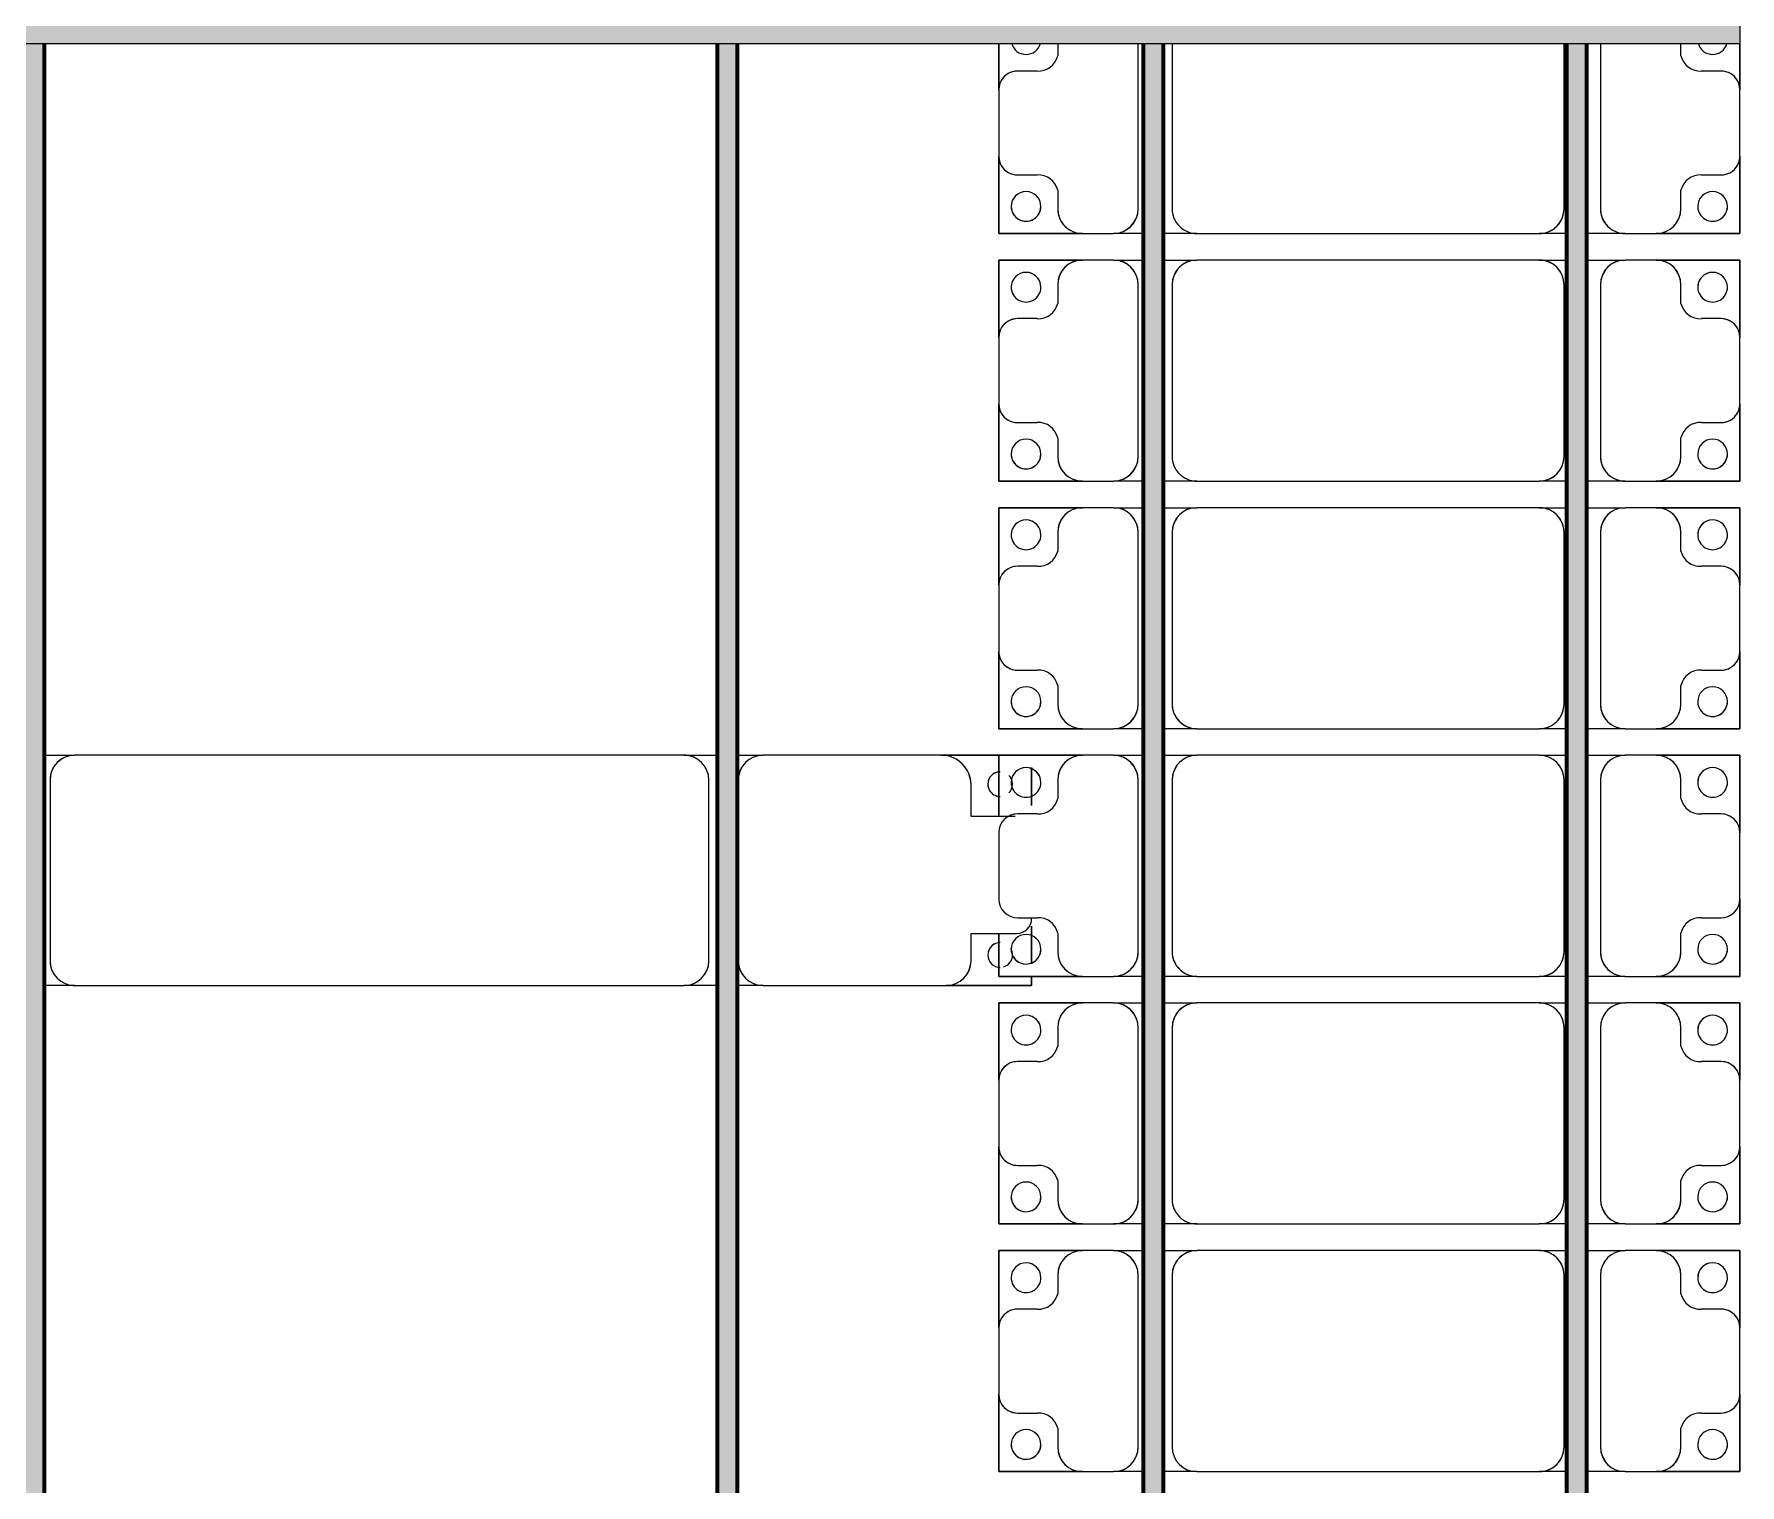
# Model space of a CAD drawing. Header units: millimetres. Extents: x -268744 to 115753, y -96240 to -10461.
# Drawn here: x 31470 to 34914, y -55556 to -52627 of the extents above; entities that cross this region are included whole.
import ezdxf

# ---------------------------------------------------------------- set-up
doc = ezdxf.new("R2010")
doc.units = ezdxf.units.MM
doc.layers.add('A-GENM', color=13, linetype='Continuous', lineweight=9)
doc.layers.add('S-BEAM', color=12, linetype='Continuous', lineweight=9)

# ---------------------------------------------------------------- blocks, each defined once
blk = doc.blocks.new('Dầm C52 - Hộp 40x60-V24-KHUNG KẾT CẤU BÈ PIN 1')
at = {"layer": 'S-BEAM', "lineweight": 25}
blk.add_hatch(color=4, dxfattribs=at).paths.add_polyline_path([(-145811, -20), (145811, -20), (145811, 20), (-145811, 20)])
at = {"layer": 'S-BEAM', "color": 4, "lineweight": 25}
for p, q in [((145811, 20), (145811, -20)), ((145811, -20), (-145811, -20))]:
    blk.add_line(p, q, dxfattribs=at)
blk = doc.blocks.new('Dai phaodi lai - DẢI PHAO ĐI LẠI-V77-KHUNG KẾT CẤU BÈ PIN 1')
at = {"layer": 'A-GENM', "color": 7}
for p, q in [((32340.1, 748.4), (32433.1, 748.4)), ((32433.1, 748.4), (32340.1, 748.4)), ((32566.9, 748.4), (32433.1, 748.4)), ((32566.9, 748.4), (32723.2, 748.4)), ((32723.2, 748.4), (32566.9, 748.4)), ((32723.2, 748.4), (32723.2, 579.3)), ((32723.2, 579.3), (32723.2, 748.4)), ((32776.8, 748.4), (32933.1, 748.4)), ((32776.8, 579.3), (32776.8, 748.4)), ((32776.8, 748.4), (32776.8, 579.3)), ((32933.1, 748.4), (32776.8, 748.4)), ((33066.9, 748.4), (32933.1, 748.4)), ((33066.9, 748.4), (33223.2, 748.4)), ((33223.2, 748.4), (33066.9, 748.4)), ((33223.2, 748.4), (33223.2, 579.3)), ((33223.2, 579.3), (33223.2, 748.4)), ((33276.8, 748.4), (33433.1, 748.4)), ((33276.8, 579.3), (33276.8, 748.4)), ((33276.8, 748.4), (33276.8, 579.3)), ((33433.1, 748.4), (33276.8, 748.4)), ((33566.9, 748.4), (33433.1, 748.4)), ((33566.9, 748.4), (33723.2, 748.4)), ((33723.1, 748.4), (33566.9, 748.4)), ((33723.2, 748.4), (33723.2, 579.3)), ((33723.2, 579.3), (33723.2, 748.4)), ((33776.8, 748.4), (33933.1, 748.4)), ((33776.8, 579.3), (33776.8, 748.4)), ((33776.8, 748.4), (33776.8, 579.3)), ((33933.1, 748.4), (33776.8, 748.4)), ((34066.9, 748.4), (33933.1, 748.4)), ((34066.9, 748.4), (34223.2, 748.4)), ((34223.2, 748.4), (34066.9, 748.4)), ((34223.2, 748.4), (34223.2, 579.3)), ((34223.2, 579.3), (34223.2, 748.4)), ((34276.8, 748.4), (34433.1, 748.4)), ((34276.8, 579.3), (34276.8, 748.4)), ((34276.8, 748.4), (34276.8, 579.3)), ((34433.1, 748.4), (34276.8, 748.4)), ((34566.9, 748.4), (34433.1, 748.4)), ((34566.9, 748.4), (34723.2, 748.4)), ((34723.2, 748.4), (34566.9, 748.4)), ((34723.2, 748.4), (34723.2, 579.3)), ((34723.2, 579.3), (34723.2, 748.4)), ((34776.8, 748.4), (34933.1, 748.4)), ((34776.8, 579.3), (34776.8, 748.4)), ((34776.8, 748.4), (34776.8, 579.3)), ((34933.1, 748.4), (34776.8, 748.4)), ((35066.9, 748.4), (34933.1, 748.4)), ((35066.9, 748.4), (35223.2, 748.4)), ((35223.2, 748.4), (35066.9, 748.4)), ((35223.2, 748.4), (35223.2, 579.3)), ((35223.2, 579.3), (35223.2, 748.4)), ((32395.1, 710.4), (32395.1, 670.7)), ((32604.9, 670.7), (32604.9, 710.4)), ((32895.1, 710.4), (32895.1, 670.7)), ((33104.9, 670.7), (33104.9, 710.4)), ((33395.1, 710.4), (33395.1, 670.7)), ((33604.9, 670.7), (33604.9, 710.4)), ((33895.1, 710.4), (33895.1, 670.7)), ((34104.9, 670.7), (34104.9, 710.4)), ((34395.1, 710.4), (34395.1, 670.7)), ((34604.9, 670.7), (34604.9, 710.4)), ((34895.1, 710.4), (34895.1, 670.7)), ((35104.9, 670.7), (35104.9, 710.4)), ((32364.3, 629.3), (32340.1, 629.3)), ((32673.2, 629.3), (32635.7, 629.3)), ((32864.3, 629.3), (32826.8, 629.3)), ((33173.2, 629.3), (33135.7, 629.3)), ((33364.3, 629.3), (33326.8, 629.3)), ((33673.2, 629.3), (33635.7, 629.3)), ((33864.3, 629.3), (33826.8, 629.3)), ((34173.2, 629.3), (34135.7, 629.3)), ((34364.3, 629.3), (34326.8, 629.3)), ((34673.2, 629.3), (34635.7, 629.3)), ((34864.3, 629.3), (34826.8, 629.3)), ((35173.2, 629.3), (35135.7, 629.3)), ((32723.2, 516.7), (32723.2, 579.3)), ((32776.8, 579.3), (32776.8, 516.7)), ((33223.2, 516.7), (33223.2, 579.3)), ((33276.8, 579.3), (33276.8, 516.7)), ((33723.2, 516.7), (33723.2, 579.3)), ((33776.8, 579.3), (33776.8, 516.7)), ((34223.2, 516.7), (34223.2, 579.3)), ((34276.8, 579.3), (34276.8, 516.7)), ((34723.2, 516.7), (34723.2, 579.3)), ((34776.8, 579.3), (34776.8, 516.7)), ((35223.2, 516.7), (35223.2, 579.3)), ((32723.2, 516.7), (32723.2, 438.7)), ((32723.2, 516.7), (32723.2, 438.7)), ((32776.8, 438.7), (32776.8, 516.7)), ((32776.8, 438.7), (32776.8, 516.7)), ((33223.2, 516.7), (33223.2, 438.7)), ((33223.2, 516.7), (33223.2, 438.7)), ((33276.8, 438.7), (33276.8, 516.7)), ((33276.8, 438.7), (33276.8, 516.7)), ((33723.2, 516.7), (33723.2, 438.7)), ((33723.2, 516.7), (33723.2, 438.7)), ((33776.8, 438.7), (33776.8, 516.7)), ((33776.8, 438.7), (33776.8, 516.7)), ((34223.2, 516.7), (34223.2, 438.7)), ((34223.2, 516.7), (34223.2, 438.7)), ((34276.8, 438.7), (34276.8, 516.7)), ((34276.8, 438.7), (34276.8, 516.7)), ((34723.2, 516.7), (34723.2, 438.7)), ((34723.2, 516.7), (34723.2, 438.7)), ((34776.8, 438.7), (34776.8, 516.7)), ((34776.8, 438.7), (34776.8, 516.7)), ((35223.2, 516.7), (35223.2, 438.7)), ((35223.2, 516.7), (35223.2, 438.7)), ((32340.1, 466.7), (32673.2, 466.7)), ((32826.8, 466.7), (33173.2, 466.7)), ((33326.8, 466.7), (33673.2, 466.7)), ((33826.8, 466.7), (34173.2, 466.7)), ((34326.8, 466.7), (34673.2, 466.7)), ((34826.8, 466.7), (35173.2, 466.7)), ((32673.2, 393.3), (32340.1, 393.3)), ((32723.2, 398.7), (32723.2, 343.3)), ((32723.2, 398.7), (32723.2, 343.3)), ((32776.8, 343.3), (32776.8, 398.7)), ((32776.8, 343.3), (32776.8, 398.7)), ((33173.2, 393.3), (32826.8, 393.3)), ((33223.2, 398.7), (33223.2, 343.3)), ((33223.2, 398.7), (33223.2, 343.3)), ((33276.8, 343.3), (33276.8, 398.7)), ((33276.8, 343.3), (33276.8, 398.7)), ((33673.2, 393.3), (33326.8, 393.3)), ((33723.2, 398.7), (33723.2, 343.3)), ((33723.2, 398.7), (33723.2, 343.3)), ((33776.8, 343.3), (33776.8, 398.7)), ((33776.8, 343.3), (33776.8, 398.7)), ((34173.2, 393.3), (33826.8, 393.3)), ((34223.2, 398.7), (34223.2, 343.3)), ((34223.2, 398.7), (34223.2, 343.3)), ((34276.8, 343.3), (34276.8, 398.7)), ((34276.8, 343.3), (34276.8, 398.7)), ((34673.2, 393.3), (34326.8, 393.3)), ((34723.2, 398.7), (34723.2, 343.3)), ((34723.2, 398.7), (34723.2, 343.3)), ((34776.8, 343.3), (34776.8, 398.7)), ((34776.8, 343.3), (34776.8, 398.7)), ((35173.2, 393.3), (34826.8, 393.3)), ((35223.2, 398.7), (35223.2, 343.3)), ((35223.2, 398.7), (35223.2, 343.3)), ((32723.2, -348.3), (32723.2, 343.3)), ((32776.8, 343.3), (32776.8, -348.3)), ((33223.2, -348.3), (33223.2, 343.3)), ((33276.8, 343.3), (33276.8, -348.3)), ((33723.2, -348.3), (33723.2, 343.3)), ((33776.8, 343.3), (33776.8, -348.3)), ((34223.2, -348.3), (34223.2, 343.3)), ((34276.8, 343.3), (34276.8, -348.3)), ((34723.2, -348.3), (34723.2, 343.3)), ((34776.8, 343.3), (34776.8, -348.3)), ((35223.2, -348.3), (35223.2, 343.3)), ((32723.2, -348.3), (32723.2, -416.3)), ((32723.2, -348.3), (32723.2, -416.3)), ((32776.8, -416.3), (32776.8, -348.3)), ((32776.8, -416.3), (32776.8, -348.3)), ((33223.2, -348.3), (33223.2, -416.3)), ((33223.2, -348.3), (33223.2, -416.3)), ((33276.8, -416.3), (33276.8, -348.3)), ((33276.8, -416.3), (33276.8, -348.3)), ((33723.2, -348.3), (33723.2, -416.3)), ((33723.2, -348.3), (33723.2, -416.3)), ((33776.8, -416.3), (33776.8, -348.3)), ((33776.8, -416.3), (33776.8, -348.3)), ((34223.2, -348.3), (34223.2, -416.3)), ((34223.2, -348.3), (34223.2, -416.3)), ((34276.8, -416.3), (34276.8, -348.3)), ((34276.8, -416.3), (34276.8, -348.3)), ((34723.2, -348.3), (34723.2, -416.3)), ((34723.2, -348.3), (34723.2, -416.3)), ((34776.8, -416.3), (34776.8, -348.3)), ((34776.8, -416.3), (34776.8, -348.3)), ((35223.2, -348.3), (35223.2, -416.3)), ((35223.2, -348.3), (35223.2, -416.3)), ((32340.1, -398.3), (32673.2, -398.3)), ((32826.8, -398.3), (33173.2, -398.3)), ((33326.8, -398.3), (33673.2, -398.3)), ((33826.8, -398.3), (34173.2, -398.3)), ((34326.8, -398.3), (34673.2, -398.3)), ((34826.8, -398.3), (35173.2, -398.3)), ((32673.2, -466.7), (32340.1, -466.7)), ((32723.2, -456.3), (32723.2, -516.7)), ((32723.2, -456.3), (32723.2, -516.7)), ((32776.8, -516.7), (32776.8, -456.3)), ((32776.8, -516.7), (32776.8, -456.3)), ((33173.2, -466.7), (32826.8, -466.7)), ((33223.2, -456.3), (33223.2, -516.7)), ((33223.2, -456.3), (33223.2, -516.7)), ((33276.8, -516.7), (33276.8, -456.3)), ((33276.8, -516.7), (33276.8, -456.3)), ((33673.2, -466.7), (33326.8, -466.7)), ((33723.2, -456.3), (33723.2, -516.7)), ((33723.2, -456.3), (33723.2, -516.7)), ((33776.8, -516.7), (33776.8, -456.3)), ((33776.8, -516.7), (33776.8, -456.3)), ((34173.2, -466.7), (33826.8, -466.7)), ((34223.2, -456.3), (34223.2, -516.7)), ((34223.2, -456.3), (34223.2, -516.7)), ((34276.8, -516.7), (34276.8, -456.3)), ((34276.8, -516.7), (34276.8, -456.3)), ((34673.2, -466.7), (34326.8, -466.7)), ((34723.2, -456.3), (34723.2, -516.7)), ((34723.2, -456.3), (34723.2, -516.7)), ((34776.8, -516.7), (34776.8, -456.3)), ((34776.8, -516.7), (34776.8, -456.3)), ((35173.2, -466.7), (34826.8, -466.7)), ((35223.2, -456.3), (35223.2, -516.7)), ((35223.2, -456.3), (35223.2, -516.7)), ((32723.2, -579.3), (32723.2, -516.7)), ((32776.8, -516.7), (32776.8, -579.3)), ((33223.2, -579.3), (33223.2, -516.7)), ((33276.8, -516.7), (33276.8, -579.3)), ((33723.2, -579.3), (33723.2, -516.7)), ((33776.8, -516.7), (33776.8, -579.3)), ((34223.2, -579.3), (34223.2, -516.7)), ((34276.8, -516.7), (34276.8, -579.3)), ((34723.2, -579.3), (34723.2, -516.7)), ((34776.8, -516.7), (34776.8, -579.3)), ((35223.2, -579.3), (35223.2, -516.7)), ((32723.2, -579.3), (32723.2, -748.4)), ((32723.2, -748.4), (32723.2, -579.3)), ((32776.8, -748.4), (32776.8, -579.3)), ((32776.8, -579.3), (32776.8, -748.4)), ((33223.2, -579.3), (33223.2, -748.4)), ((33223.2, -748.4), (33223.2, -579.3)), ((33276.8, -748.4), (33276.8, -579.3)), ((33276.8, -579.3), (33276.8, -748.4)), ((33723.2, -579.3), (33723.2, -748.4)), ((33723.2, -748.4), (33723.2, -579.3)), ((33776.8, -748.4), (33776.8, -579.3)), ((33776.8, -579.3), (33776.8, -748.4)), ((34223.2, -579.3), (34223.2, -748.4)), ((34223.2, -748.4), (34223.2, -579.3)), ((34276.8, -748.4), (34276.8, -579.3)), ((34276.8, -579.3), (34276.8, -748.4)), ((34723.2, -579.3), (34723.2, -748.4)), ((34723.2, -748.4), (34723.2, -579.3)), ((34776.8, -748.4), (34776.8, -579.3)), ((34776.8, -579.3), (34776.8, -748.4)), ((35223.2, -579.3), (35223.2, -748.4)), ((35223.2, -748.4), (35223.2, -579.3)), ((32340.1, -629.3), (32364.3, -629.3)), ((32635.7, -629.3), (32673.2, -629.3)), ((32826.8, -629.3), (32864.3, -629.3)), ((33135.7, -629.3), (33173.2, -629.3)), ((33326.8, -629.3), (33364.3, -629.3)), ((33635.7, -629.3), (33673.2, -629.3)), ((33826.8, -629.3), (33864.3, -629.3)), ((34135.7, -629.3), (34173.2, -629.3)), ((34326.8, -629.3), (34364.3, -629.3)), ((34635.7, -629.3), (34673.2, -629.3)), ((34826.8, -629.3), (34864.3, -629.3)), ((35135.7, -629.3), (35173.2, -629.3)), ((32395.1, -670.7), (32395.1, -710.4)), ((32604.9, -710.4), (32604.9, -670.7)), ((32895.1, -670.7), (32895.1, -710.4)), ((33104.9, -710.4), (33104.9, -670.7)), ((33395.1, -670.7), (33395.1, -710.4)), ((33604.9, -710.4), (33604.9, -670.7)), ((33895.1, -670.7), (33895.1, -710.4)), ((34104.9, -710.4), (34104.9, -670.7)), ((34395.1, -670.7), (34395.1, -710.4)), ((34604.9, -710.4), (34604.9, -670.7)), ((34895.1, -670.7), (34895.1, -710.4)), ((35104.9, -710.4), (35104.9, -670.7)), ((32433.1, -748.4), (32340.1, -748.4)), ((32340.1, -748.4), (32433.1, -748.4)), ((32433.1, -748.4), (32566.9, -748.4)), ((32723.2, -748.4), (32566.9, -748.4)), ((32566.9, -748.4), (32723.2, -748.4)), ((32933.1, -748.4), (32776.8, -748.4)), ((32776.8, -748.4), (32933.1, -748.4)), ((32933.1, -748.4), (33066.9, -748.4)), ((33223.2, -748.4), (33066.9, -748.4)), ((33066.9, -748.4), (33223.2, -748.4)), ((33433.1, -748.4), (33276.8, -748.4)), ((33276.8, -748.4), (33433.1, -748.4)), ((33433.1, -748.4), (33566.9, -748.4)), ((33723.2, -748.4), (33566.9, -748.4)), ((33566.9, -748.4), (33723.1, -748.4)), ((33900.1, -748.4), (33776.8, -748.4)), ((33776.8, -748.4), (33900.1, -748.4)), ((33933.1, -748.4), (34066.9, -748.4)), ((34223.2, -748.4), (34136.6, -748.4)), ((34136.6, -748.4), (34223.2, -748.4)), ((34433.1, -748.4), (34276.8, -748.4)), ((34276.8, -748.4), (34433.1, -748.4)), ((34433.1, -748.4), (34566.9, -748.4)), ((34723.2, -748.4), (34566.9, -748.4)), ((34566.9, -748.4), (34723.2, -748.4)), ((34933.1, -748.4), (34776.8, -748.4)), ((34776.8, -748.4), (34933.1, -748.4)), ((34933.1, -748.4), (35066.9, -748.4)), ((35223.2, -748.4), (35066.9, -748.4)), ((35066.9, -748.4), (35223.2, -748.4))]:
    blk.add_line(p, q, dxfattribs=at)
for centre, radius, start, end in [((32433.1, 710.4), 38, 90, 180), ((32433.1, 710.4), 38, 90, 180), ((32433.1, 710.4), 38, 120, 180), ((32433.1, 710.4), 38, 120, 180), ((32433.1, 710.4), 38, 90, 105), ((32433.1, 710.4), 38, 90, 105), ((32566.9, 710.4), 38, 360, 90), ((32566.9, 710.4), 38, 75, 90), ((32566.9, 710.4), 38, 360, 90), ((32566.9, 710.4), 38, 75, 90), ((32566.9, 710.4), 38, 360, 60), ((32566.9, 710.4), 38, 360, 60), ((32933.1, 710.4), 38, 90, 180), ((32933.1, 710.4), 38, 90, 180), ((32933.1, 710.4), 38, 120, 180), ((32933.1, 710.4), 38, 120, 180), ((32933.1, 710.4), 38, 90, 105), ((32933.1, 710.4), 38, 90, 105), ((33066.9, 710.4), 38, 360, 90), ((33066.9, 710.4), 38, 75, 90), ((33066.9, 710.4), 38, 360, 90), ((33066.9, 710.4), 38, 75, 90), ((33066.9, 710.4), 38, 360, 60), ((33066.9, 710.4), 38, 360, 60), ((33433.1, 710.4), 38, 90, 180), ((33433.1, 710.4), 38, 90, 180), ((33433.1, 710.4), 38, 120, 180), ((33433.1, 710.4), 38, 120, 180), ((33433.1, 710.4), 38, 90, 105), ((33433.1, 710.4), 38, 90, 105), ((33566.9, 710.4), 38, 0, 90), ((33566.9, 710.4), 38, 75, 90), ((33566.9, 710.4), 38, 0, 90), ((33566.9, 710.4), 38, 75, 90), ((33566.9, 710.4), 38, 0, 60), ((33566.9, 710.4), 38, 0, 60), ((33933.1, 710.4), 38, 90, 180), ((33933.1, 710.4), 38, 90, 180), ((33933.1, 710.4), 38, 120, 180), ((33933.1, 710.4), 38, 120, 180), ((33933.1, 710.4), 38, 90, 105), ((33933.1, 710.4), 38, 90, 105), ((34066.9, 710.4), 38, 0, 90), ((34066.9, 710.4), 38, 75, 90), ((34066.9, 710.4), 38, 0, 90), ((34066.9, 710.4), 38, 75, 90), ((34066.9, 710.4), 38, 0, 60), ((34066.9, 710.4), 38, 0, 60), ((34433.1, 710.4), 38, 90, 180), ((34433.1, 710.4), 38, 90, 180), ((34433.1, 710.4), 38, 120, 180), ((34433.1, 710.4), 38, 120, 180), ((34433.1, 710.4), 38, 90, 105), ((34433.1, 710.4), 38, 90, 105), ((34566.9, 710.4), 38, 0, 90), ((34566.9, 710.4), 38, 75, 90), ((34566.9, 710.4), 38, 0, 90), ((34566.9, 710.4), 38, 75, 90), ((34566.9, 710.4), 38, 0, 60), ((34566.9, 710.4), 38, 0, 60), ((34933.1, 710.4), 38, 90, 180), ((34933.1, 710.4), 38, 90, 180), ((34933.1, 710.4), 38, 120, 180), ((34933.1, 710.4), 38, 120, 180), ((34933.1, 710.4), 38, 90, 105), ((34933.1, 710.4), 38, 90, 105), ((35066.9, 710.4), 38, 0, 90), ((35066.9, 710.4), 38, 75, 90), ((35066.9, 710.4), 38, 0, 90), ((35066.9, 710.4), 38, 75, 90), ((35066.9, 710.4), 38, 0, 60), ((35066.9, 710.4), 38, 0, 60), ((32331.6, 693.3), 30, 285, 75), ((32331.6, 693.3), 30, 285, 75), ((32668.4, 693.3), 30, 90, 270), ((32668.4, 693.3), 30, 90, 270), ((32668.4, 693.3), 30, 270, 90), ((32668.4, 693.3), 30, 0, 90), ((32831.6, 693.3), 30, 90, 270), ((32831.6, 693.3), 30, 90, 180), ((32831.6, 693.3), 30, 270, 90), ((32831.6, 693.3), 30, 270, 90), ((33168.4, 693.3), 30, 90, 270), ((33168.4, 693.3), 30, 90, 270), ((33168.4, 693.3), 30, 270, 90), ((33168.4, 693.3), 30, 0, 90), ((33331.6, 693.3), 30, 90, 270), ((33331.6, 693.3), 30, 90, 180), ((33331.6, 693.3), 30, 270, 90), ((33331.6, 693.3), 30, 270, 90), ((33668.4, 693.3), 30, 90, 270), ((33668.4, 693.3), 30, 90, 270), ((33668.4, 693.3), 30, 270, 90), ((33668.4, 693.3), 30, 0, 90), ((33831.6, 693.3), 30, 90, 270), ((33831.6, 693.3), 30, 90, 180), ((33831.6, 693.3), 30, 270, 90), ((33831.6, 693.3), 30, 270, 90), ((34168.4, 693.3), 30, 90, 270), ((34168.4, 693.3), 30, 90, 270), ((34168.4, 693.3), 30, 270, 90), ((34168.4, 693.3), 30, 0, 90), ((34331.6, 693.3), 30, 90, 270), ((34331.6, 693.3), 30, 90, 180), ((34331.6, 693.3), 30, 270, 90), ((34331.6, 693.3), 30, 270, 90), ((34668.4, 693.3), 30, 90, 270), ((34668.4, 693.3), 30, 90, 270), ((34668.4, 693.3), 30, 270, 90), ((34668.4, 693.3), 30, 0, 90), ((34831.6, 693.3), 30, 90, 270), ((34831.6, 693.3), 30, 90, 180), ((34831.6, 693.3), 30, 270, 90), ((34831.6, 693.3), 30, 270, 90), ((35168.4, 693.3), 30, 90, 270), ((35168.4, 693.3), 30, 90, 270), ((35168.4, 693.3), 30, 270, 90), ((35168.4, 693.3), 30, 0, 90), ((32355.2, 668.2), 40, 283.1885, 3.5081), ((32644.8, 668.2), 40, 176.4919, 256.8115), ((32668.4, 693.3), 30, 270, 345), ((32831.6, 693.3), 30, 195, 270), ((32855.2, 668.2), 40, 283.1885, 3.5081), ((33144.8, 668.2), 40, 176.4919, 256.8115), ((33168.4, 693.3), 30, 270, 345), ((33331.6, 693.3), 30, 195, 270), ((33355.2, 668.2), 40, 283.1885, 3.5081), ((33644.8, 668.2), 40, 176.4919, 256.8115), ((33668.4, 693.3), 30, 270, 345), ((33831.6, 693.3), 30, 195, 270), ((33855.2, 668.2), 40, 283.1885, 3.5081), ((34144.8, 668.2), 40, 176.4919, 256.8115), ((34168.4, 693.3), 30, 270, 345), ((34331.6, 693.3), 30, 195, 270), ((34355.2, 668.2), 40, 283.1885, 3.5081), ((34644.8, 668.2), 40, 176.4919, 256.8115), ((34668.4, 693.3), 30, 270, 345), ((34831.6, 693.3), 30, 195, 270), ((34855.2, 668.2), 40, 283.1885, 3.5081), ((35144.8, 668.2), 40, 176.4919, 256.8115), ((35168.4, 693.3), 30, 270, 345), ((32673.2, 579.3), 50, 0, 90), ((32673.2, 579.3), 50, 15, 90), ((32826.8, 579.3), 50, 90, 180), ((32826.8, 579.3), 50, 90, 165), ((33173.2, 579.3), 50, 0, 90), ((33173.2, 579.3), 50, 15, 90), ((33326.8, 579.3), 50, 90, 180), ((33326.8, 579.3), 50, 90, 165), ((33673.2, 579.3), 50, 0, 90), ((33673.2, 579.3), 50, 15, 90), ((33826.8, 579.3), 50, 90, 180), ((33826.8, 579.3), 50, 90, 165), ((34173.2, 579.3), 50, 360, 90), ((34173.2, 579.3), 50, 15, 90), ((34326.8, 579.3), 50, 90, 180), ((34326.8, 579.3), 50, 90, 165), ((34673.2, 579.3), 50, 360, 90), ((34673.2, 579.3), 50, 15, 90), ((34826.8, 579.3), 50, 90, 180), ((34826.8, 579.3), 50, 90, 165), ((35173.2, 579.3), 50, 0, 90), ((35173.2, 579.3), 50, 15, 90), ((32673.2, 516.7), 50, 270, 0), ((32673.2, 516.7), 50, 270, 345), ((32826.8, 516.7), 50, 180, 270), ((32826.8, 516.7), 50, 195, 270), ((33173.2, 516.7), 50, 270, 0), ((33173.2, 516.7), 50, 270, 345), ((33326.8, 516.7), 50, 180, 270), ((33326.8, 516.7), 50, 195, 270), ((33673.2, 516.7), 50, 270, 0), ((33673.2, 516.7), 50, 270, 345), ((33826.8, 516.7), 50, 180, 270), ((33826.8, 516.7), 50, 195, 270), ((34173.2, 516.7), 50, 270, 0), ((34173.2, 516.7), 50, 270, 345), ((34326.8, 516.7), 50, 180, 270), ((34326.8, 516.7), 50, 195, 270), ((34673.2, 516.7), 50, 270, 360), ((34673.2, 516.7), 50, 270, 345), ((34826.8, 516.7), 50, 180, 270), ((34826.8, 516.7), 50, 195, 270), ((35173.2, 516.7), 50, 270, 360), ((35173.2, 516.7), 50, 270, 345), ((32673.2, 343.3), 50, 360, 90), ((32673.2, 343.3), 50, 360, 75), ((32826.8, 343.3), 50, 90, 180), ((32826.8, 343.3), 50, 105, 135), ((33173.2, 343.3), 50, 0, 90), ((33173.2, 343.3), 50, 0, 75), ((33326.8, 343.3), 50, 90, 180), ((33326.8, 343.3), 50, 105, 135), ((33673.2, 343.3), 50, 360, 90), ((33673.2, 343.3), 50, 1.3294, 75), ((33826.8, 343.3), 50, 90, 180), ((33826.8, 343.3), 50, 105, 135), ((34173.2, 343.3), 50, 360, 90), ((34173.2, 343.3), 50, 360, 75), ((34326.8, 343.3), 50, 90, 180), ((34326.8, 343.3), 50, 105, 135), ((34673.2, 343.3), 50, 0, 90), ((34673.2, 343.3), 50, 0, 75), ((34826.8, 343.3), 50, 90, 180), ((34826.8, 343.3), 50, 105, 135), ((35173.2, 343.3), 50, 360, 90), ((35173.2, 343.3), 50, 360, 75), ((32826.8, 343.3), 50, 150, 180), ((33326.8, 343.3), 50, 150, 180), ((33826.8, 343.3), 50, 150, 180), ((34326.8, 343.3), 50, 150, 180), ((34826.8, 343.3), 50, 150, 180), ((32673.2, -348.3), 50, 270, 0), ((32673.2, -348.3), 50, 270, 0), ((32826.8, -348.3), 50, 180, 270), ((32826.8, -348.3), 50, 195, 270), ((33173.2, -348.3), 50, 270, 0), ((33173.2, -348.3), 50, 270, 0), ((33326.8, -348.3), 50, 180, 270), ((33326.8, -348.3), 50, 195, 270), ((33673.2, -348.3), 50, 270, 0), ((33673.2, -348.3), 50, 270, 358.6706), ((33826.8, -348.3), 50, 180, 270), ((33826.8, -348.3), 50, 195, 270), ((34173.2, -348.3), 50, 270, 0), ((34173.2, -348.3), 50, 285, 360), ((34326.8, -348.3), 50, 180, 270), ((34326.8, -348.3), 50, 195, 270), ((34673.2, -348.3), 50, 270, 0), ((34673.2, -348.3), 50, 270, 0), ((34826.8, -348.3), 50, 180, 270), ((34826.8, -348.3), 50, 195, 270), ((35173.2, -348.3), 50, 270, 360), ((35173.2, -348.3), 50, 270, 360), ((34173.2, -348.3), 50, 270, 283.39), ((32673.2, -516.7), 50, 0, 90), ((32673.2, -516.7), 50, 15, 90), ((32826.8, -516.7), 50, 90, 180), ((32826.8, -516.7), 50, 90, 165), ((33173.2, -516.7), 50, 0, 90), ((33173.2, -516.7), 50, 15, 90), ((33326.8, -516.7), 50, 90, 180), ((33326.8, -516.7), 50, 90, 165), ((33673.2, -516.7), 50, 0, 90), ((33673.2, -516.7), 50, 15, 90), ((33826.8, -516.7), 50, 90, 180), ((33826.8, -516.7), 50, 90, 165), ((34173.2, -516.7), 50, 360, 90), ((34173.2, -516.7), 50, 15, 90), ((34326.8, -516.7), 50, 90, 180), ((34326.8, -516.7), 50, 90, 165), ((34673.2, -516.7), 50, 360, 90), ((34673.2, -516.7), 50, 15, 90), ((34826.8, -516.7), 50, 90, 180), ((34826.8, -516.7), 50, 90, 165), ((35173.2, -516.7), 50, 0, 90), ((35173.2, -516.7), 50, 15, 90), ((32673.2, -579.3), 50, 270, 0), ((32826.8, -579.3), 50, 180, 270), ((33173.2, -579.3), 50, 270, 360), ((33326.8, -579.3), 50, 180, 270), ((33673.2, -579.3), 50, 270, 360), ((33826.8, -579.3), 50, 180, 270), ((34173.2, -579.3), 50, 270, 360), ((34326.8, -579.3), 50, 180, 270), ((34673.2, -579.3), 50, 270, 360), ((34826.8, -579.3), 50, 180, 270), ((35173.2, -579.3), 50, 270, 360), ((32673.2, -579.3), 50, 270, 345), ((32826.8, -579.3), 50, 195, 270), ((33173.2, -579.3), 50, 270, 345), ((33326.8, -579.3), 50, 195, 270), ((33673.2, -579.3), 50, 270, 345), ((33826.8, -579.3), 50, 195, 270), ((34173.2, -579.3), 50, 270, 345), ((34326.8, -579.3), 50, 195, 270), ((34673.2, -579.3), 50, 270, 345), ((34826.8, -579.3), 50, 195, 270), ((35173.2, -579.3), 50, 270, 345), ((32355.2, -668.2), 40, 356.4919, 76.8115), ((32644.8, -668.2), 40, 103.1885, 183.5081), ((32855.2, -668.2), 40, 356.4919, 76.8115), ((33144.8, -668.2), 40, 103.1885, 183.5081), ((33355.2, -668.2), 40, 356.4919, 76.8115), ((33644.8, -668.2), 40, 103.1885, 183.5081), ((33855.2, -668.2), 40, 356.4919, 76.8115), ((34144.8, -668.2), 40, 103.1885, 183.5081), ((34355.2, -668.2), 40, 356.4919, 76.8115), ((34644.8, -668.2), 40, 103.1885, 183.5081), ((34855.2, -668.2), 40, 356.4919, 76.8115), ((35144.8, -668.2), 40, 103.1885, 183.5081), ((32331.6, -693.3), 30, 285, 75), ((32331.6, -693.3), 30, 285, 75), ((32668.4, -693.3), 30, 90, 270), ((32668.4, -693.3), 30, 90, 270), ((32668.4, -693.3), 30, 270, 90), ((32668.4, -693.3), 30, 15, 90), ((32831.6, -693.3), 30, 90, 270), ((32831.6, -693.3), 30, 90, 165), ((32831.6, -693.3), 30, 270, 90), ((32831.6, -693.3), 30, 270, 90), ((33168.4, -693.3), 30, 90, 270), ((33168.4, -693.3), 30, 90, 270), ((33168.4, -693.3), 30, 270, 90), ((33168.4, -693.3), 30, 15, 90), ((33331.6, -693.3), 30, 90, 270), ((33331.6, -693.3), 30, 90, 165), ((33331.6, -693.3), 30, 270, 90), ((33331.6, -693.3), 30, 270, 90), ((33668.4, -693.3), 30, 90, 270), ((33668.4, -693.3), 30, 90, 270), ((33668.4, -693.3), 30, 270, 90), ((33668.4, -693.3), 30, 15, 90), ((33831.6, -693.3), 30, 90, 270), ((33831.6, -693.3), 30, 90, 165), ((33831.6, -693.3), 30, 270, 90), ((33831.6, -693.3), 30, 270, 90), ((34168.4, -693.3), 30, 90, 270), ((34168.4, -693.3), 30, 90, 270), ((34168.4, -693.3), 30, 270, 90), ((34168.4, -693.3), 30, 15, 90), ((34331.6, -693.3), 30, 90, 270), ((34331.6, -693.3), 30, 90, 165), ((34331.6, -693.3), 30, 270, 90), ((34331.6, -693.3), 30, 270, 90), ((34668.4, -693.3), 30, 90, 270), ((34668.4, -693.3), 30, 90, 270), ((34668.4, -693.3), 30, 270, 90), ((34668.4, -693.3), 30, 15, 90), ((34831.6, -693.3), 30, 90, 270), ((34831.6, -693.3), 30, 90, 165), ((34831.6, -693.3), 30, 270, 90), ((34831.6, -693.3), 30, 270, 90), ((35168.4, -693.3), 30, 90, 270), ((35168.4, -693.3), 30, 90, 270), ((35168.4, -693.3), 30, 270, 90), ((35168.4, -693.3), 30, 15, 90), ((32433.1, -710.4), 38, 180, 270), ((32433.1, -710.4), 38, 180, 240), ((32433.1, -710.4), 38, 180, 270), ((32433.1, -710.4), 38, 180, 240), ((32566.9, -710.4), 38, 270, 360), ((32566.9, -710.4), 38, 270, 360), ((32566.9, -710.4), 38, 300, 360), ((32566.9, -710.4), 38, 300, 360), ((32668.4, -693.3), 30, 270, 360), ((32831.6, -693.3), 30, 180, 270), ((32933.1, -710.4), 38, 180, 270), ((32933.1, -710.4), 38, 180, 240), ((32933.1, -710.4), 38, 180, 270), ((32933.1, -710.4), 38, 180, 240), ((33066.9, -710.4), 38, 270, 360), ((33066.9, -710.4), 38, 270, 360), ((33066.9, -710.4), 38, 300, 360), ((33066.9, -710.4), 38, 300, 360), ((33168.4, -693.3), 30, 270, 360), ((33331.6, -693.3), 30, 180, 270), ((33433.1, -710.4), 38, 180, 270), ((33433.1, -710.4), 38, 180, 240), ((33433.1, -710.4), 38, 180, 270), ((33433.1, -710.4), 38, 180, 240), ((33566.9, -710.4), 38, 270, 0), ((33566.9, -710.4), 38, 270, 0), ((33566.9, -710.4), 38, 300, 0), ((33566.9, -710.4), 38, 300, 0), ((33668.4, -693.3), 30, 270, 360), ((33831.6, -693.3), 30, 180, 270), ((33933.1, -710.4), 38, 180, 270), ((33933.1, -710.4), 38, 180, 210), ((33933.1, -710.4), 38, 180, 210), ((34066.9, -710.4), 38, 270, 360), ((34168.4, -693.3), 30, 270, 360), ((34331.6, -693.3), 30, 180, 270), ((34433.1, -710.4), 38, 180, 270), ((34433.1, -710.4), 38, 180, 240), ((34433.1, -710.4), 38, 180, 270), ((34433.1, -710.4), 38, 180, 240), ((34566.9, -710.4), 38, 270, 0), ((34566.9, -710.4), 38, 270, 0), ((34566.9, -710.4), 38, 300, 0), ((34566.9, -710.4), 38, 300, 0), ((34668.4, -693.3), 30, 270, 360), ((34831.6, -693.3), 30, 180, 270), ((34933.1, -710.4), 38, 180, 270), ((34933.1, -710.4), 38, 180, 240), ((34933.1, -710.4), 38, 180, 270), ((34933.1, -710.4), 38, 180, 240), ((35066.9, -710.4), 38, 270, 360), ((35066.9, -710.4), 38, 270, 360), ((35066.9, -710.4), 38, 300, 360), ((35066.9, -710.4), 38, 300, 360), ((35168.4, -693.3), 30, 270, 360), ((32433.1, -710.4), 38, 255, 270), ((32433.1, -710.4), 38, 255, 270), ((32566.9, -710.4), 38, 270, 285), ((32566.9, -710.4), 38, 270, 285), ((32933.1, -710.4), 38, 255, 270), ((32933.1, -710.4), 38, 255, 270), ((33066.9, -710.4), 38, 270, 285), ((33066.9, -710.4), 38, 270, 285), ((33433.1, -710.4), 38, 255, 270), ((33433.1, -710.4), 38, 255, 270), ((33566.9, -710.4), 38, 270, 285), ((33566.9, -710.4), 38, 270, 285), ((34433.1, -710.4), 38, 255, 270), ((34433.1, -710.4), 38, 255, 270), ((34566.9, -710.4), 38, 270, 285), ((34566.9, -710.4), 38, 270, 285), ((34933.1, -710.4), 38, 255, 270), ((34933.1, -710.4), 38, 255, 270), ((35066.9, -710.4), 38, 270, 285), ((35066.9, -710.4), 38, 270, 285)]:
    blk.add_arc(centre, radius, start, end, dxfattribs=at)
blk = doc.blocks.new('Dầm C52 - Dầm C52-V78-KHUNG KẾT CẤU BÈ PIN 1')
at = {"layer": 'S-BEAM', "lineweight": 140}
h = blk.add_hatch(color=1, dxfattribs=at)
h.paths.add_polyline_path([(-25480.9, 20), (-25480.9, -20), (-25440.9, -19.8), (-25445.2, 20)])
h.paths.add_polyline_path([(-25400.9, 20), (-25400.9, -20), (-19440.9, -19.8), (-19443, 20), (-24983.5, 20)])
h.paths.add_polyline_path([(-19400.9, -19.8), (-19400.9, -20), (-13440.9, -19.8), (-13440.9, 20), (-19400.9, 20)])
h.paths.add_polyline_path([(-13400.9, -19.8), (-13400.9, -20), (-7440.9, -19.8), (-7440.9, 20), (-13400.9, 20)])
h.paths.add_polyline_path([(-7400.9, -20), (-2883.4, -19.8), (-2883.4, 20), (-7400.9, 20), (-7400.9, -19.8)])
h.paths.add_polyline_path([(-1283.4, -20), (4559.1, -19.8), (4559.1, 20), (-1283.4, 20), (-1283.4, -19.8)])
h.paths.add_polyline_path([(4599.1, 20), (4599.1, -20), (10559.1, -19.8), (10559.1, 20), (5027.2, 20)])
h.paths.add_polyline_path([(10599.1, 20), (10599.1, -20), (16559.1, -19.8), (16559.1, 20), (11029.4, 20)])
h.paths.add_polyline_path([(16599.1, 20), (16599.1, -20), (22559.1, -19.8), (22559.1, 20), (17031.5, 20)])
h.paths.add_polyline_path([(22599.1, 20), (22599.1, -20), (25259.1, -19.8), (25259.1, 20), (23033.7, 20)])
h.paths.add_polyline_path([(25299.1, -20), (25480.9, -19.8), (25480.9, 20), (25299.1, 20), (25299.1, -19.8)])
at = {"layer": 'S-BEAM', "color": 1, "lineweight": 140}
for p, q in [((-13400.9, 20), (-7440.9, 20)), ((-7440.9, -20), (-13400.9, -20))]:
    blk.add_line(p, q, dxfattribs=at)
blk = doc.blocks.new('Dầm C52 - Dầm C52-V79-KHUNG KẾT CẤU BÈ PIN 1')
at = {"layer": 'S-BEAM', "lineweight": 140}
h = blk.add_hatch(color=1, dxfattribs=at)
h.paths.add_polyline_path([(-25480.9, 20), (-25480.9, -20), (-25440.9, -20), (-25440.9, 20)])
h.paths.add_polyline_path([(-25400.9, 20), (-25400.9, -20), (-19440.9, -20), (-19443, 20), (-24983.5, 20)])
h.paths.add_polyline_path([(-19400.9, 20), (-19400.9, -20), (-13440.9, -20), (-13440.9, 20), (-18981.3, 20)])
h.paths.add_polyline_path([(-13400.9, -20), (-7440.9, -20), (-7440.9, 20), (-13400.9, 20)])
h.paths.add_polyline_path([(-7400.9, 20), (-7400.9, -20), (-2883.4, -20), (-2883.4, 20), (-6977, 20)])
h.paths.add_polyline_path([(-1283.4, 20), (-1283.4, -20), (4559.1, -20), (4559.1, 20), (-974.9, 20)])
h.paths.add_polyline_path([(4599.1, -20), (10559.1, -20), (10559.1, 20), (4599.1, 20)])
h.paths.add_polyline_path([(10599.1, 20), (10599.1, -20), (16559.1, -20), (16559.1, 20), (11029.4, 20)])
h.paths.add_polyline_path([(16599.1, -20), (22559.1, -20), (22559.1, 20), (16599.1, 20)])
h.paths.add_polyline_path([(22599.1, -20), (25259.1, -20), (25259.1, 20), (22599.1, 20)])
h.paths.add_polyline_path([(25299.1, -20), (25480.9, -20), (25480.9, 20), (25299.1, 20)])
at = {"layer": 'S-BEAM', "color": 1, "lineweight": 140}
for p, q in [((-13400.9, 20), (-7440.9, 20)), ((-7440.9, -20), (-13400.9, -20))]:
    blk.add_line(p, q, dxfattribs=at)
blk = doc.blocks.new('Dai phao do pin - DẢI PHAO ĐỠ PIN-V88-KHUNG KẾT CẤU BÈ PIN 1')
at = {"layer": 'A-GENM', "color": 7}
for p, q in [((67087.6, 241.6), (67149.7, 241.6)), ((67087.6, 241.6), (67149.7, 241.6)), ((68380.3, 241.6), (67149.7, 241.6)), ((68380.3, 241.6), (68447.6, 241.6)), ((68380.3, 241.6), (68447.6, 241.6)), ((68487.6, 241.6), (68539.7, 241.6)), ((68487.6, 241.6), (68539.7, 241.6)), ((68899.7, 241.6), (68539.7, 241.6)), ((68899.7, 241.6), (69082.2, 241.6)), ((69082.2, 241.6), (68899.7, 241.6)), ((69082.2, 216.6), (69082.2, 140)), ((69082.2, 140), (69082.2, 216.6)), ((67099.7, 191.6), (67099.7, -173.4)), ((68430.3, -173.4), (68430.3, 191.6)), ((68489.7, 191.6), (68489.7, -173.4)), ((68959.7, 118.2), (68959.7, 181.6)), ((69048.7, 118.2), (68959.7, 118.2)), ((69082.2, -103.3), (69082.2, -179.9)), ((69082.2, -179.9), (69082.2, -103.3)), ((68959.7, -173.4), (68959.7, -118.2)), ((68959.7, -118.2), (69052.2, -118.2)), ((69082.2, -204.2), (69082.2, -223.4)), ((69082.2, -223.4), (69082.2, -204.2)), ((67149.7, -223.4), (67087.6, -223.4)), ((67149.7, -223.4), (67087.6, -223.4)), ((67149.7, -223.4), (68380.3, -223.4)), ((68447.6, -223.4), (68380.3, -223.4)), ((68447.6, -223.4), (68380.3, -223.4)), ((68539.7, -223.4), (68487.6, -223.4)), ((68539.7, -223.4), (68487.6, -223.4)), ((68539.7, -223.4), (68909.7, -223.4)), ((69082.2, -223.4), (68909.7, -223.4)), ((68909.7, -223.4), (69082.2, -223.4))]:
    blk.add_line(p, q, dxfattribs=at)
for centre, radius, start, end in [((67149.7, 191.6), 50, 90, 180), ((68380.3, 191.6), 50, 360, 90), ((68380.3, 191.6), 50, 60, 90), ((68539.7, 191.6), 50, 90, 180), ((68899.7, 181.6), 60, 360, 90), ((67149.7, 191.6), 50, 150, 180), ((67149.7, 191.6), 50, 105, 135), ((68380.3, 191.6), 50, 15, 30), ((68539.7, 191.6), 50, 105, 180), ((68899.7, 181.6), 60, 360, 60), ((69018.6, 183.2), 25, 90, 180), ((69018.6, 183.2), 25, 90, 165), ((69018.6, 183.2), 25, 180, 270), ((69018.6, 183.2), 25, 180, 195), ((69018.6, 183.2), 25, 0, 45), ((69018.6, 183.2), 25, 0, 45), ((69018.6, 183.2), 25, 315, 0), ((69018.6, 183.2), 25, 315, 0), ((69018.6, 183.2), 25, 210, 270), ((69052.2, -88.2), 30, 270, 360), ((69018.6, -161.8), 25, 90, 180), ((69018.6, -161.8), 25, 105, 165), ((69052.2, -88.2), 30, 285, 300), ((69052.2, -88.2), 30, 285, 300), ((69052.2, -88.2), 30, 285, 300), ((69018.6, -161.8), 25, 180, 270), ((69018.6, -161.8), 25, 180, 270), ((69018.6, -161.8), 25, 285, 0), ((69018.6, -161.8), 25, 285, 0), ((69018.6, -161.8), 25, 0, 30), ((69018.6, -161.8), 25, 0, 30), ((67149.7, -173.4), 50, 180, 270), ((67149.7, -173.4), 50, 180, 210), ((68380.3, -173.4), 50, 270, 0), ((68380.3, -173.4), 50, 330, 0), ((68539.7, -173.4), 50, 180, 270), ((68539.7, -173.4), 50, 180, 255), ((68909.7, -173.4), 50, 270, 360), ((68909.7, -173.4), 50, 285, 360), ((67149.7, -173.4), 50, 240, 270), ((68380.3, -173.4), 50, 285, 300)]:
    blk.add_arc(centre, radius, start, end, dxfattribs=at)
blk = doc.blocks.new('Dầm C52 - Dầm C52-V2-KHUNG KẾT CẤU BÈ PIN 1')
at = {"layer": 'S-BEAM', "lineweight": 140}
h = blk.add_hatch(color=1, dxfattribs=at)
h.paths.add_polyline_path([(-25480.9, 20), (-25480.9, -20), (-25440.9, -20), (-25440.9, 20)])
h.paths.add_polyline_path([(-25400.9, 20), (-25400.9, -20), (-19440.9, -20), (-19443, 20), (-24983.5, 20)])
h.paths.add_polyline_path([(-19400.9, 20), (-19400.9, -20), (-13440.9, -20), (-13440.9, 20), (-18519.6, 20)])
h.paths.add_polyline_path([(-13400.9, -20), (-7440.9, -20), (-7440.9, 20), (-13400.9, 20)])
h.paths.add_polyline_path([(-7400.9, 20), (-7400.9, -20), (-1440.9, -20), (-1440.9, 20), (-6515.3, 20)])
h.paths.add_polyline_path([(-1400.9, 20), (-1400.9, -20), (4559.1, -20), (4559.1, 20), (-974.9, 20)])
h.paths.add_polyline_path([(4599.1, -20), (10559.1, -20), (10559.1, 20), (4599.1, 20)])
h.paths.add_polyline_path([(10599.1, -20), (16559.1, -20), (16559.1, 20), (10599.1, 20)])
h.paths.add_polyline_path([(16599.1, 20), (16599.1, -20), (22559.1, -20), (22559.1, 20), (17493.2, 20)])
h.paths.add_polyline_path([(22599.1, 20), (22599.1, -20), (25259.1, -20), (25259.1, 20), (23033.7, 20)])
h.paths.add_polyline_path([(25299.1, -20), (25480.9, -20), (25480.9, 20), (25299.1, 20)])
at = {"layer": 'S-BEAM', "color": 1, "lineweight": 140}
blk.add_line((-7440.9, -20), (-13400.9, -20), dxfattribs=at)
blk = doc.blocks.new('Dầm C52 - Dầm C52-102503-KHUNG KẾT CẤU BÈ PIN 1')
at = {"layer": 'S-BEAM', "lineweight": 140}
h = blk.add_hatch(color=1, dxfattribs=at)
h.paths.add_polyline_path([(-25480.9, 20), (-25480.9, -20), (-25440.9, -20), (-25440.9, 20)])
h.paths.add_polyline_path([(-25400.9, 20), (-25400.9, -20), (-19440.9, -20), (-19443, 20), (-24983.5, 20)])
h.paths.add_polyline_path([(-19400.9, 20), (-19400.9, -20), (-13440.9, -20), (-13440.9, 20), (-17596.2, 20)])
h.paths.add_polyline_path([(-13400.9, -20), (-7440.9, -20), (-7440.9, 20), (-13400.9, 20)])
h.paths.add_polyline_path([(-7400.9, -20), (-1440.9, -20), (-1440.9, 20), (-7400.9, 20)])
h.paths.add_polyline_path([(-1400.9, -20), (4559.1, -20), (4559.1, 20), (-1400.9, 20)])
h.paths.add_polyline_path([(4599.1, -20), (10559.1, -20), (10559.1, 20), (4599.1, 20)])
h.paths.add_polyline_path([(10599.1, 20), (10599.1, -20), (16559.1, -20), (16559.1, 20), (11952.8, 20)])
h.paths.add_polyline_path([(16599.1, -20), (22559.1, -20), (22559.1, 20), (16599.1, 20)])
h.paths.add_polyline_path([(22599.1, -20), (25259.1, -20), (25259.1, 20), (22599.1, 20)])
h.paths.add_polyline_path([(25299.1, -20), (25441.8, -20), (25441.8, 20), (25299.1, 20)])
at = {"layer": 'S-BEAM', "color": 1, "lineweight": 140}
for p, q in [((-13400.9, 20), (-7440.9, 20)), ((-7440.9, -20), (-13400.9, -20))]:
    blk.add_line(p, q, dxfattribs=at)
blk = doc.blocks.new('be pin 1_rvt-1-KHUNG KẾT CẤU BÈ PIN 1')
at = {"layer": 'A-GENM', "lineweight": 9, "rotation": 270.0000000003262}
blk.add_blockref('Dai phaodi lai - DẢI PHAO ĐI LẠI-V77-KHUNG KẾT CẤU BÈ PIN 1', (34166, -20306.4), dxfattribs=at)
at = {"layer": 'A-GENM', "lineweight": 9}
blk.add_blockref('Dai phao do pin - DẢI PHAO ĐỠ PIN-V88-KHUNG KẾT CẤU BÈ PIN 1', (-35598.1, -54324.7), dxfattribs=at)
at = {"layer": 'S-BEAM', "lineweight": 9, "rotation": 90.00000000032618}
for name, p in [('Dầm C52 - Dầm C52-V2-KHUNG KẾT CẤU BÈ PIN 1', (31469.5, -45205.6)), ('Dầm C52 - Dầm C52-V78-KHUNG KẾT CẤU BÈ PIN 1', (33729.7, -45205.6)), ('Dầm C52 - Dầm C52-V79-KHUNG KẾT CẤU BÈ PIN 1', (34584.7, -45205.6)), ('Dầm C52 - Dầm C52-102503-KHUNG KẾT CẤU BÈ PIN 1', (32869.5, -45205.6))]:
    blk.add_blockref(name, p, dxfattribs=at)
at = {"layer": 'S-BEAM', "lineweight": 9}
blk.add_blockref('Dầm C52 - Hộp 40x60-V24-KHUNG KẾT CẤU BÈ PIN 1', (-110896.7, -52626.5), dxfattribs=at)

msp = doc.modelspace()

# ---------------------------------------------------------------- block references
at = {"lineweight": 5}
msp.add_blockref('be pin 1_rvt-1-KHUNG KẾT CẤU BÈ PIN 1', (0, 0), dxfattribs=at)

doc.saveas('drawing.dxf')
